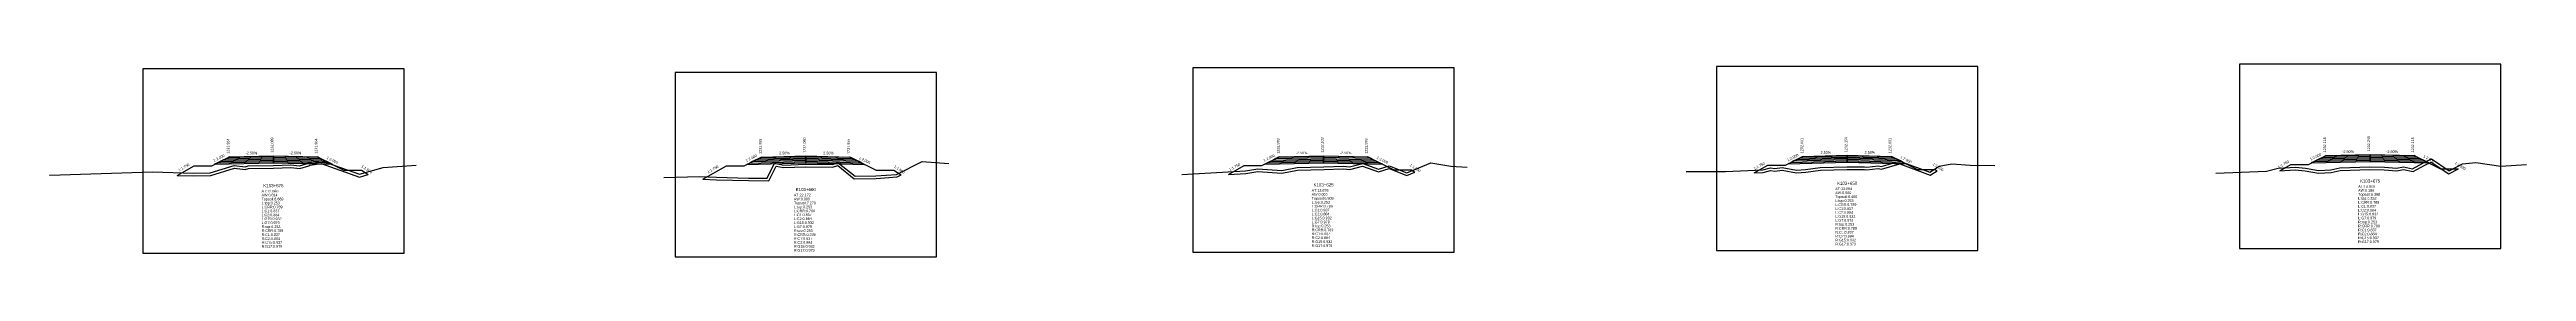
# Model space of a CAD drawing. Extents: x -7 to 78429, y 1189 to 1262.
# Drawn here: x 43231.7 to 43513, y 1220.6 to 1242.5 of the extents above; entities that cross this region are included whole.
import ezdxf
from ezdxf.enums import TextEntityAlignment as Align

# ---------------------------------------------------------------- set-up
doc = ezdxf.new("R2010")
doc.units = 0

msp = doc.modelspace()

# ---------------------------------------------------------------- linework, layer by layer
at = {"layer": 'A4_BORDER', "color": 7}
for points in [[(43242.3, 1221.014), (43272, 1221.014), (43272, 1242.014), (43242.3, 1242.014), (43242.3, 1221.014)], [(43302.764, 1220.569), (43332.464, 1220.569), (43332.464, 1241.569), (43302.764, 1241.569), (43302.764, 1220.569)], [(43361.57, 1221.103), (43391.27, 1221.103), (43391.27, 1242.103), (43361.57, 1242.103), (43361.57, 1221.103)], [(43421.044, 1221.285), (43450.744, 1221.285), (43450.744, 1242.285), (43421.044, 1242.285), (43421.044, 1221.285)], [(43480.433, 1221.546), (43510.133, 1221.546), (43510.133, 1242.546), (43480.433, 1242.546), (43480.433, 1221.546)]]:
    msp.add_lwpolyline(points, dxfattribs=at)
at = {"layer": 'CLEAR_GROUND', "color": 8}
for points in [[(43246.225, 1229.864), (43248.065, 1229.8), (43250.032, 1229.856), (43252.728, 1230.687), (43253.952, 1230.549), (43254.331, 1230.651), (43257.173, 1230.693), (43259.117, 1230.775), (43260.152, 1230.649), (43261.159, 1230.941), (43261.294, 1231.038), (43262.586, 1231.207), (43266.908, 1229.669), (43267.904, 1229.962)], [(43305.925, 1229.419), (43307.464, 1229.351), (43311.097, 1229.26), (43313.424, 1229.224), (43314.238, 1230.919), (43315.097, 1230.743), (43317.573, 1230.824), (43320.635, 1230.816), (43321.239, 1230.978), (43323.117, 1229.475), (43325.6, 1229.515), (43327.993, 1229.682), (43328.437, 1229.906)], [(43365.625, 1229.953), (43367.579, 1230.065), (43368.973, 1230.306), (43371.691, 1230.112), (43373.448, 1230.457), (43376.475, 1230.545), (43378.667, 1230.593), (43379.405, 1230.535), (43380.86, 1230.918), (43382.663, 1230.258), (43383.87, 1230.643), (43385.864, 1229.844), (43386.796, 1230.227)], [(43425.325, 1230.135), (43426.364, 1230.181), (43427.192, 1230.405), (43427.675, 1230.35), (43428.493, 1230.439), (43430.136, 1230.135), (43431.186, 1230.246), (43432.855, 1230.457), (43435.909, 1230.518), (43437.845, 1230.523), (43438.116, 1230.492), (43439.413, 1230.653), (43439.781, 1230.573), (43441.868, 1231.17), (43445.319, 1229.903), (43446.097, 1230.395)], [(43485.025, 1230.396), (43486.792, 1230.483), (43487.909, 1230.376), (43489.423, 1230.124), (43490.851, 1230.184), (43491.901, 1230.413), (43495.264, 1230.528), (43496.893, 1230.494), (43498.317, 1230.366), (43499.066, 1230.529), (43500.164, 1230.287), (43501.426, 1230.97), (43502.234, 1231.382), (43504.226, 1230.027), (43505.319, 1230.591)]]:
    msp.add_lwpolyline(points, dxfattribs=at)
at = {"layer": 'DESIGN_ROAD_TRIMMED', "color": 1}
for points in [[(43485.025, 1230.396), (43486.283, 1231.115), (43488.283, 1231.115), (43490.283, 1232.115), (43490.283, 1232.115), (43490.178, 1232.062), (43490.178, 1232.062), (43489.862, 1231.904), (43489.862, 1231.904), (43489.547, 1231.747), (43489.547, 1231.747), (43489.231, 1231.589), (43489.231, 1231.589), (43488.915, 1231.431), (43488.915, 1231.431), (43488.599, 1231.273), (43495.283, 1231.44), (43495.283, 1231.59), (43495.283, 1231.59), (43495.283, 1231.74), (43495.283, 1231.74), (43495.283, 1231.89), (43495.283, 1231.89), (43495.283, 1232.04), (43495.283, 1232.04), (43495.283, 1232.19), (43495.283, 1232.19), (43495.283, 1232.24), (43495.283, 1232.24), (43495.283, 1232.24), (43495.283, 1232.24), (43495.283, 1232.24), (43495.283, 1232.19), (43495.283, 1232.19), (43495.283, 1232.04), (43495.283, 1232.04), (43495.283, 1231.89), (43495.283, 1231.89), (43495.283, 1231.74), (43495.283, 1231.74), (43495.283, 1231.59), (43495.283, 1231.59), (43495.283, 1231.44), (43501.968, 1231.273), (43501.652, 1231.431), (43501.652, 1231.431), (43501.336, 1231.589), (43501.336, 1231.589), (43501.02, 1231.747), (43501.02, 1231.747), (43500.704, 1231.904), (43500.704, 1231.904), (43500.389, 1232.062), (43500.389, 1232.062), (43500.283, 1232.115), (43500.283, 1232.115), (43503.283, 1230.615), (43505.283, 1230.615), (43505.319, 1230.591)], [(43246.225, 1229.864), (43248.15, 1230.964), (43250.15, 1230.964), (43252.15, 1231.964), (43252.15, 1231.964), (43252.045, 1231.911), (43252.045, 1231.911), (43251.729, 1231.753), (43251.729, 1231.753), (43251.414, 1231.596), (43251.414, 1231.596), (43251.098, 1231.438), (43251.098, 1231.438), (43250.782, 1231.28), (43250.782, 1231.28), (43250.466, 1231.122), (43257.15, 1231.289), (43257.15, 1231.439), (43257.15, 1231.439), (43257.15, 1231.589), (43257.15, 1231.589), (43257.15, 1231.739), (43257.15, 1231.739), (43257.15, 1231.889), (43257.15, 1231.889), (43257.15, 1232.039), (43257.15, 1232.039), (43257.15, 1232.089), (43257.15, 1232.089), (43257.15, 1232.089), (43257.15, 1232.089), (43257.15, 1232.089), (43257.15, 1232.039), (43257.15, 1232.039), (43257.15, 1231.889), (43257.15, 1231.889), (43257.15, 1231.739), (43257.15, 1231.739), (43257.15, 1231.589), (43257.15, 1231.589), (43257.15, 1231.439), (43257.15, 1231.439), (43257.15, 1231.289), (43263.835, 1231.122), (43263.519, 1231.28), (43263.519, 1231.28), (43263.203, 1231.438), (43263.203, 1231.438), (43262.887, 1231.596), (43262.887, 1231.596), (43262.571, 1231.753), (43262.571, 1231.753), (43262.256, 1231.911), (43262.256, 1231.911), (43262.15, 1231.964), (43262.15, 1231.964), (43265.15, 1230.464), (43267.15, 1230.464), (43267.904, 1229.962)], [(43305.925, 1229.419), (43308.614, 1230.955), (43310.614, 1230.955), (43312.614, 1231.955), (43312.614, 1231.955), (43312.509, 1231.902), (43312.509, 1231.902), (43312.193, 1231.744), (43312.193, 1231.744), (43311.877, 1231.587), (43311.877, 1231.587), (43311.561, 1231.429), (43311.561, 1231.429), (43311.246, 1231.271), (43311.246, 1231.271), (43310.93, 1231.113), (43317.614, 1231.28), (43317.614, 1231.43), (43317.614, 1231.43), (43317.614, 1231.58), (43317.614, 1231.58), (43317.614, 1231.73), (43317.614, 1231.73), (43317.614, 1231.88), (43317.614, 1231.88), (43317.614, 1232.03), (43317.614, 1232.03), (43317.614, 1232.08), (43317.614, 1232.08), (43317.614, 1232.08), (43317.614, 1232.08), (43317.614, 1232.08), (43317.614, 1232.03), (43317.614, 1232.03), (43317.614, 1231.88), (43317.614, 1231.88), (43317.614, 1231.73), (43317.614, 1231.73), (43317.614, 1231.58), (43317.614, 1231.58), (43317.614, 1231.43), (43317.614, 1231.43), (43317.614, 1231.28), (43324.298, 1231.113), (43323.982, 1231.271), (43323.982, 1231.271), (43323.667, 1231.429), (43323.667, 1231.429), (43323.351, 1231.587), (43323.351, 1231.587), (43323.035, 1231.744), (43323.035, 1231.744), (43322.719, 1231.902), (43322.719, 1231.902), (43322.614, 1231.955), (43322.614, 1231.955), (43325.614, 1230.455), (43327.614, 1230.455), (43328.437, 1229.906)], [(43365.625, 1229.953), (43367.42, 1230.978), (43369.42, 1230.978), (43371.42, 1231.978), (43371.42, 1231.978), (43371.315, 1231.925), (43371.315, 1231.925), (43370.999, 1231.767), (43370.999, 1231.767), (43370.683, 1231.61), (43370.683, 1231.61), (43370.367, 1231.452), (43370.367, 1231.452), (43370.051, 1231.294), (43370.051, 1231.294), (43369.736, 1231.136), (43376.42, 1231.303), (43376.42, 1231.453), (43376.42, 1231.453), (43376.42, 1231.603), (43376.42, 1231.603), (43376.42, 1231.753), (43376.42, 1231.753), (43376.42, 1231.903), (43376.42, 1231.903), (43376.42, 1232.053), (43376.42, 1232.053), (43376.42, 1232.103), (43376.42, 1232.103), (43376.42, 1232.103), (43376.42, 1232.103), (43376.42, 1232.103), (43376.42, 1232.053), (43376.42, 1232.053), (43376.42, 1231.903), (43376.42, 1231.903), (43376.42, 1231.753), (43376.42, 1231.753), (43376.42, 1231.603), (43376.42, 1231.603), (43376.42, 1231.453), (43376.42, 1231.453), (43376.42, 1231.303), (43383.104, 1231.136), (43382.788, 1231.294), (43382.788, 1231.294), (43382.472, 1231.452), (43382.472, 1231.452), (43382.157, 1231.61), (43382.157, 1231.61), (43381.841, 1231.767), (43381.841, 1231.767), (43381.525, 1231.925), (43381.525, 1231.925), (43381.42, 1231.978), (43381.42, 1231.978), (43384.42, 1230.478), (43386.42, 1230.478), (43386.796, 1230.227)], [(43425.325, 1230.135), (43426.894, 1231.031), (43428.894, 1231.031), (43430.894, 1232.031), (43430.894, 1232.031), (43430.788, 1231.978), (43430.788, 1231.978), (43430.473, 1231.82), (43430.473, 1231.82), (43430.157, 1231.663), (43430.157, 1231.663), (43429.841, 1231.505), (43429.841, 1231.505), (43429.525, 1231.347), (43429.525, 1231.347), (43429.209, 1231.189), (43435.894, 1231.356), (43435.894, 1231.506), (43435.894, 1231.506), (43435.894, 1231.656), (43435.894, 1231.656), (43435.894, 1231.806), (43435.894, 1231.806), (43435.894, 1231.956), (43435.894, 1231.956), (43435.894, 1232.106), (43435.894, 1232.106), (43435.894, 1232.156), (43435.894, 1232.156), (43435.894, 1232.156), (43435.894, 1232.156), (43435.894, 1232.156), (43435.894, 1232.106), (43435.894, 1232.106), (43435.894, 1231.956), (43435.894, 1231.956), (43435.894, 1231.806), (43435.894, 1231.806), (43435.894, 1231.656), (43435.894, 1231.656), (43435.894, 1231.506), (43435.894, 1231.506), (43435.894, 1231.356), (43442.578, 1231.189), (43442.262, 1231.347), (43442.262, 1231.347), (43441.946, 1231.505), (43441.946, 1231.505), (43441.63, 1231.663), (43441.63, 1231.663), (43441.315, 1231.82), (43441.315, 1231.82), (43440.999, 1231.978), (43440.999, 1231.978), (43440.894, 1232.031), (43440.894, 1232.031), (43443.894, 1230.531), (43445.894, 1230.531), (43446.097, 1230.395)]]:
    msp.add_lwpolyline(points, dxfattribs=at)
at = {"layer": 'FINISHED_ROAD', "color": 2}
for points in [[(43486.283, 1231.115), (43488.283, 1231.115), (43490.283, 1232.115), (43490.283, 1232.115), (43495.283, 1232.24), (43500.283, 1232.115), (43500.283, 1232.115), (43503.283, 1230.615), (43505.283, 1230.615)], [(43248.15, 1230.964), (43250.15, 1230.964), (43252.15, 1231.964), (43252.15, 1231.964), (43257.15, 1232.089), (43262.15, 1231.964), (43262.15, 1231.964), (43265.15, 1230.464), (43267.15, 1230.464)], [(43308.614, 1230.955), (43310.614, 1230.955), (43312.614, 1231.955), (43312.614, 1231.955), (43317.614, 1232.08), (43322.614, 1231.955), (43322.614, 1231.955), (43325.614, 1230.455), (43327.614, 1230.455)], [(43367.42, 1230.978), (43369.42, 1230.978), (43371.42, 1231.978), (43371.42, 1231.978), (43376.42, 1232.103), (43381.42, 1231.978), (43381.42, 1231.978), (43384.42, 1230.478), (43386.42, 1230.478)], [(43426.894, 1231.031), (43428.894, 1231.031), (43430.894, 1232.031), (43430.894, 1232.031), (43435.894, 1232.156), (43440.894, 1232.031), (43440.894, 1232.031), (43443.894, 1230.531), (43445.894, 1230.531)]]:
    msp.add_lwpolyline(points, dxfattribs=at)
at = {"layer": 'LAYER_0', "color": 4}
for points in [[(43490.283, 1232.115), (43490.178, 1232.062), (43495.283, 1232.19), (43495.283, 1232.24)], [(43252.15, 1231.964), (43252.045, 1231.911), (43257.15, 1232.039), (43257.15, 1232.089)], [(43312.614, 1231.955), (43312.509, 1231.902), (43317.614, 1232.03), (43317.614, 1232.08)], [(43371.42, 1231.978), (43371.315, 1231.925), (43376.42, 1232.053), (43376.42, 1232.103)], [(43430.894, 1232.031), (43430.788, 1231.978), (43435.894, 1232.106), (43435.894, 1232.156)]]:
    msp.add_lwpolyline(points, dxfattribs=at)
at = {"layer": 'LAYER_1', "color": 4}
for points in [[(43252.045, 1231.911), (43251.729, 1231.753), (43257.15, 1231.889), (43257.15, 1232.039)], [(43312.509, 1231.902), (43312.193, 1231.744), (43317.614, 1231.88), (43317.614, 1232.03)], [(43371.315, 1231.925), (43370.999, 1231.767), (43376.42, 1231.903), (43376.42, 1232.053)], [(43430.788, 1231.978), (43430.473, 1231.82), (43435.894, 1231.956), (43435.894, 1232.106)], [(43490.178, 1232.062), (43489.862, 1231.904), (43495.283, 1232.04), (43495.283, 1232.19)]]:
    msp.add_lwpolyline(points, dxfattribs=at)
at = {"layer": 'LAYER_10', "color": 6}
for points in [[(43263.203, 1231.438), (43263.519, 1231.28), (43257.15, 1231.439), (43257.15, 1231.589)], [(43323.667, 1231.429), (43323.982, 1231.271), (43317.614, 1231.43), (43317.614, 1231.58)], [(43382.472, 1231.452), (43382.788, 1231.294), (43376.42, 1231.453), (43376.42, 1231.603)], [(43441.946, 1231.505), (43442.262, 1231.347), (43435.894, 1231.506), (43435.894, 1231.656)], [(43501.336, 1231.589), (43501.652, 1231.431), (43495.283, 1231.59), (43495.283, 1231.74)]]:
    msp.add_lwpolyline(points, dxfattribs=at)
at = {"layer": 'LAYER_11', "color": 6}
for points in [[(43263.519, 1231.28), (43263.835, 1231.122), (43257.15, 1231.289), (43257.15, 1231.439)], [(43323.982, 1231.271), (43324.298, 1231.113), (43317.614, 1231.28), (43317.614, 1231.43)], [(43382.788, 1231.294), (43383.104, 1231.136), (43376.42, 1231.303), (43376.42, 1231.453)], [(43442.262, 1231.347), (43442.578, 1231.189), (43435.894, 1231.356), (43435.894, 1231.506)], [(43501.652, 1231.431), (43501.968, 1231.273), (43495.283, 1231.44), (43495.283, 1231.59)]]:
    msp.add_lwpolyline(points, dxfattribs=at)
at = {"layer": 'LAYER_2', "color": 4}
for points in [[(43251.729, 1231.753), (43251.414, 1231.596), (43257.15, 1231.739), (43257.15, 1231.889)], [(43312.193, 1231.744), (43311.877, 1231.587), (43317.614, 1231.73), (43317.614, 1231.88)], [(43370.999, 1231.767), (43370.683, 1231.61), (43376.42, 1231.753), (43376.42, 1231.903)], [(43430.473, 1231.82), (43430.157, 1231.663), (43435.894, 1231.806), (43435.894, 1231.956)], [(43489.862, 1231.904), (43489.547, 1231.747), (43495.283, 1231.89), (43495.283, 1232.04)]]:
    msp.add_lwpolyline(points, dxfattribs=at)
at = {"layer": 'LAYER_3', "color": 4}
for points in [[(43251.414, 1231.596), (43251.098, 1231.438), (43257.15, 1231.589), (43257.15, 1231.739)], [(43311.877, 1231.587), (43311.561, 1231.429), (43317.614, 1231.58), (43317.614, 1231.73)], [(43370.683, 1231.61), (43370.367, 1231.452), (43376.42, 1231.603), (43376.42, 1231.753)], [(43430.157, 1231.663), (43429.841, 1231.505), (43435.894, 1231.656), (43435.894, 1231.806)], [(43489.547, 1231.747), (43489.231, 1231.589), (43495.283, 1231.74), (43495.283, 1231.89)]]:
    msp.add_lwpolyline(points, dxfattribs=at)
at = {"layer": 'LAYER_4', "color": 4}
for points in [[(43251.098, 1231.438), (43250.782, 1231.28), (43257.15, 1231.439), (43257.15, 1231.589)], [(43311.561, 1231.429), (43311.246, 1231.271), (43317.614, 1231.43), (43317.614, 1231.58)], [(43370.367, 1231.452), (43370.051, 1231.294), (43376.42, 1231.453), (43376.42, 1231.603)], [(43429.841, 1231.505), (43429.525, 1231.347), (43435.894, 1231.506), (43435.894, 1231.656)], [(43489.231, 1231.589), (43488.915, 1231.431), (43495.283, 1231.59), (43495.283, 1231.74)]]:
    msp.add_lwpolyline(points, dxfattribs=at)
at = {"layer": 'LAYER_5', "color": 4}
for points in [[(43250.782, 1231.28), (43250.466, 1231.122), (43257.15, 1231.289), (43257.15, 1231.439)], [(43311.246, 1231.271), (43310.93, 1231.113), (43317.614, 1231.28), (43317.614, 1231.43)], [(43370.051, 1231.294), (43369.736, 1231.136), (43376.42, 1231.303), (43376.42, 1231.453)], [(43429.525, 1231.347), (43429.209, 1231.189), (43435.894, 1231.356), (43435.894, 1231.506)], [(43488.915, 1231.431), (43488.599, 1231.273), (43495.283, 1231.44), (43495.283, 1231.59)]]:
    msp.add_lwpolyline(points, dxfattribs=at)
at = {"layer": 'LAYER_6', "color": 6}
for points in [[(43500.283, 1232.115), (43500.389, 1232.062), (43495.283, 1232.19), (43495.283, 1232.24)], [(43262.15, 1231.964), (43262.256, 1231.911), (43257.15, 1232.039), (43257.15, 1232.089)], [(43322.614, 1231.955), (43322.719, 1231.902), (43317.614, 1232.03), (43317.614, 1232.08)], [(43381.42, 1231.978), (43381.525, 1231.925), (43376.42, 1232.053), (43376.42, 1232.103)], [(43440.894, 1232.031), (43440.999, 1231.978), (43435.894, 1232.106), (43435.894, 1232.156)]]:
    msp.add_lwpolyline(points, dxfattribs=at)
at = {"layer": 'LAYER_7', "color": 6}
for points in [[(43262.256, 1231.911), (43262.571, 1231.753), (43257.15, 1231.889), (43257.15, 1232.039)], [(43322.719, 1231.902), (43323.035, 1231.744), (43317.614, 1231.88), (43317.614, 1232.03)], [(43381.525, 1231.925), (43381.841, 1231.767), (43376.42, 1231.903), (43376.42, 1232.053)], [(43440.999, 1231.978), (43441.315, 1231.82), (43435.894, 1231.956), (43435.894, 1232.106)], [(43500.389, 1232.062), (43500.704, 1231.904), (43495.283, 1232.04), (43495.283, 1232.19)]]:
    msp.add_lwpolyline(points, dxfattribs=at)
at = {"layer": 'LAYER_8', "color": 6}
for points in [[(43262.571, 1231.753), (43262.887, 1231.596), (43257.15, 1231.739), (43257.15, 1231.889)], [(43323.035, 1231.744), (43323.351, 1231.587), (43317.614, 1231.73), (43317.614, 1231.88)], [(43381.841, 1231.767), (43382.157, 1231.61), (43376.42, 1231.753), (43376.42, 1231.903)], [(43441.315, 1231.82), (43441.63, 1231.663), (43435.894, 1231.806), (43435.894, 1231.956)], [(43500.704, 1231.904), (43501.02, 1231.747), (43495.283, 1231.89), (43495.283, 1232.04)]]:
    msp.add_lwpolyline(points, dxfattribs=at)
at = {"layer": 'LAYER_9', "color": 6}
for points in [[(43262.887, 1231.596), (43263.203, 1231.438), (43257.15, 1231.589), (43257.15, 1231.739)], [(43323.351, 1231.587), (43323.667, 1231.429), (43317.614, 1231.58), (43317.614, 1231.73)], [(43382.157, 1231.61), (43382.472, 1231.452), (43376.42, 1231.603), (43376.42, 1231.753)], [(43441.63, 1231.663), (43441.946, 1231.505), (43435.894, 1231.656), (43435.894, 1231.806)], [(43501.02, 1231.747), (43501.336, 1231.589), (43495.283, 1231.74), (43495.283, 1231.89)]]:
    msp.add_lwpolyline(points, dxfattribs=at)
at = {"layer": 'NATURAL_GROUND', "color": 3}
for points in [[(43231.721, 1229.871), (43231.737, 1229.874), (43243.399, 1230.262), (43248.066, 1230.1), (43249.982, 1230.154), (43252.699, 1230.993), (43253.929, 1230.853), (43254.289, 1230.951), (43257.164, 1230.993), (43259.129, 1231.076), (43260.127, 1230.954), (43261.025, 1231.214), (43261.18, 1231.326), (43262.618, 1231.514), (43266.916, 1229.984), (43269.603, 1230.774), (43273.364, 1231.025)], [(43301.477, 1229.63), (43305.509, 1229.737), (43307.474, 1229.651), (43311.103, 1229.56), (43313.237, 1229.527), (43314.069, 1231.259), (43315.122, 1231.044), (43317.568, 1231.124), (43320.596, 1231.116), (43321.308, 1231.307), (43323.22, 1229.776), (43325.587, 1229.815), (43327.912, 1229.977), (43330.828, 1231.451), (43333.854, 1231.224)], [(43360.331, 1229.949), (43367.545, 1230.363), (43368.958, 1230.608), (43371.673, 1230.414), (43373.415, 1230.756), (43376.468, 1230.845), (43378.676, 1230.893), (43379.378, 1230.838), (43380.875, 1231.232), (43382.67, 1230.575), (43383.882, 1230.962), (43385.863, 1230.168), (43388.596, 1231.292), (43390.894, 1230.898), (43392.719, 1230.806)], [(43417.593, 1230.307), (43422.073, 1230.29), (43426.318, 1230.479), (43427.169, 1230.71), (43427.676, 1230.652), (43428.505, 1230.742), (43430.148, 1230.438), (43431.152, 1230.544), (43432.833, 1230.757), (43435.906, 1230.818), (43437.862, 1230.823), (43438.115, 1230.794), (43439.427, 1230.957), (43439.771, 1230.882), (43441.88, 1231.485), (43445.284, 1230.235), (43446.342, 1230.905), (43447.791, 1231.17), (43449.852, 1231.041), (43452.651, 1230.992)], [(43477.768, 1230.1), (43483.517, 1230.351), (43484.825, 1230.687), (43486.799, 1230.784), (43487.948, 1230.674), (43489.441, 1230.425), (43490.812, 1230.483), (43491.863, 1230.712), (43495.262, 1230.829), (43496.909, 1230.794), (43498.298, 1230.669), (43499.066, 1230.837), (43500.119, 1230.604), (43501.286, 1231.236), (43502.256, 1231.73), (43504.247, 1230.376), (43505.795, 1231.175), (43507.284, 1231.347), (43510.149, 1230.921), (43513.044, 1231.113)]]:
    msp.add_lwpolyline(points, dxfattribs=at)
at = {"layer": 'STRUCTURE_LEFT', "color": 4}
for points in [[(43490.283, 1232.115), (43490.178, 1232.062), (43490.178, 1232.062), (43489.862, 1231.904), (43489.862, 1231.904), (43489.547, 1231.747), (43489.547, 1231.747), (43489.231, 1231.589), (43489.231, 1231.589), (43488.915, 1231.431), (43488.915, 1231.431), (43488.599, 1231.273), (43495.283, 1231.44), (43495.283, 1231.59), (43495.283, 1231.59), (43495.283, 1231.74), (43495.283, 1231.74), (43495.283, 1231.89), (43495.283, 1231.89), (43495.283, 1232.04), (43495.283, 1232.04), (43495.283, 1232.19), (43495.283, 1232.19), (43495.283, 1232.24), (43495.283, 1232.24)], [(43252.15, 1231.964), (43252.045, 1231.911), (43252.045, 1231.911), (43251.729, 1231.753), (43251.729, 1231.753), (43251.414, 1231.596), (43251.414, 1231.596), (43251.098, 1231.438), (43251.098, 1231.438), (43250.782, 1231.28), (43250.782, 1231.28), (43250.466, 1231.122), (43257.15, 1231.289), (43257.15, 1231.439), (43257.15, 1231.439), (43257.15, 1231.589), (43257.15, 1231.589), (43257.15, 1231.739), (43257.15, 1231.739), (43257.15, 1231.889), (43257.15, 1231.889), (43257.15, 1232.039), (43257.15, 1232.039), (43257.15, 1232.089), (43257.15, 1232.089)], [(43312.614, 1231.955), (43312.509, 1231.902), (43312.509, 1231.902), (43312.193, 1231.744), (43312.193, 1231.744), (43311.877, 1231.587), (43311.877, 1231.587), (43311.561, 1231.429), (43311.561, 1231.429), (43311.246, 1231.271), (43311.246, 1231.271), (43310.93, 1231.113), (43317.614, 1231.28), (43317.614, 1231.43), (43317.614, 1231.43), (43317.614, 1231.58), (43317.614, 1231.58), (43317.614, 1231.73), (43317.614, 1231.73), (43317.614, 1231.88), (43317.614, 1231.88), (43317.614, 1232.03), (43317.614, 1232.03), (43317.614, 1232.08), (43317.614, 1232.08)], [(43371.42, 1231.978), (43371.315, 1231.925), (43371.315, 1231.925), (43370.999, 1231.767), (43370.999, 1231.767), (43370.683, 1231.61), (43370.683, 1231.61), (43370.367, 1231.452), (43370.367, 1231.452), (43370.051, 1231.294), (43370.051, 1231.294), (43369.736, 1231.136), (43376.42, 1231.303), (43376.42, 1231.453), (43376.42, 1231.453), (43376.42, 1231.603), (43376.42, 1231.603), (43376.42, 1231.753), (43376.42, 1231.753), (43376.42, 1231.903), (43376.42, 1231.903), (43376.42, 1232.053), (43376.42, 1232.053), (43376.42, 1232.103), (43376.42, 1232.103)], [(43430.894, 1232.031), (43430.788, 1231.978), (43430.788, 1231.978), (43430.473, 1231.82), (43430.473, 1231.82), (43430.157, 1231.663), (43430.157, 1231.663), (43429.841, 1231.505), (43429.841, 1231.505), (43429.525, 1231.347), (43429.525, 1231.347), (43429.209, 1231.189), (43435.894, 1231.356), (43435.894, 1231.506), (43435.894, 1231.506), (43435.894, 1231.656), (43435.894, 1231.656), (43435.894, 1231.806), (43435.894, 1231.806), (43435.894, 1231.956), (43435.894, 1231.956), (43435.894, 1232.106), (43435.894, 1232.106), (43435.894, 1232.156), (43435.894, 1232.156)]]:
    msp.add_lwpolyline(points, dxfattribs=at)
at = {"layer": 'STRUCTURE_RIGHT', "color": 6}
for points in [[(43495.283, 1232.24), (43495.283, 1232.24), (43495.283, 1232.19), (43495.283, 1232.19), (43495.283, 1232.04), (43495.283, 1232.04), (43495.283, 1231.89), (43495.283, 1231.89), (43495.283, 1231.74), (43495.283, 1231.74), (43495.283, 1231.59), (43495.283, 1231.59), (43495.283, 1231.44), (43501.968, 1231.273), (43501.652, 1231.431), (43501.652, 1231.431), (43501.336, 1231.589), (43501.336, 1231.589), (43501.02, 1231.747), (43501.02, 1231.747), (43500.704, 1231.904), (43500.704, 1231.904), (43500.389, 1232.062), (43500.389, 1232.062), (43500.283, 1232.115)], [(43257.15, 1232.089), (43257.15, 1232.089), (43257.15, 1232.039), (43257.15, 1232.039), (43257.15, 1231.889), (43257.15, 1231.889), (43257.15, 1231.739), (43257.15, 1231.739), (43257.15, 1231.589), (43257.15, 1231.589), (43257.15, 1231.439), (43257.15, 1231.439), (43257.15, 1231.289), (43263.835, 1231.122), (43263.519, 1231.28), (43263.519, 1231.28), (43263.203, 1231.438), (43263.203, 1231.438), (43262.887, 1231.596), (43262.887, 1231.596), (43262.571, 1231.753), (43262.571, 1231.753), (43262.256, 1231.911), (43262.256, 1231.911), (43262.15, 1231.964)], [(43317.614, 1232.08), (43317.614, 1232.08), (43317.614, 1232.03), (43317.614, 1232.03), (43317.614, 1231.88), (43317.614, 1231.88), (43317.614, 1231.73), (43317.614, 1231.73), (43317.614, 1231.58), (43317.614, 1231.58), (43317.614, 1231.43), (43317.614, 1231.43), (43317.614, 1231.28), (43324.298, 1231.113), (43323.982, 1231.271), (43323.982, 1231.271), (43323.667, 1231.429), (43323.667, 1231.429), (43323.351, 1231.587), (43323.351, 1231.587), (43323.035, 1231.744), (43323.035, 1231.744), (43322.719, 1231.902), (43322.719, 1231.902), (43322.614, 1231.955)], [(43376.42, 1232.103), (43376.42, 1232.103), (43376.42, 1232.053), (43376.42, 1232.053), (43376.42, 1231.903), (43376.42, 1231.903), (43376.42, 1231.753), (43376.42, 1231.753), (43376.42, 1231.603), (43376.42, 1231.603), (43376.42, 1231.453), (43376.42, 1231.453), (43376.42, 1231.303), (43383.104, 1231.136), (43382.788, 1231.294), (43382.788, 1231.294), (43382.472, 1231.452), (43382.472, 1231.452), (43382.157, 1231.61), (43382.157, 1231.61), (43381.841, 1231.767), (43381.841, 1231.767), (43381.525, 1231.925), (43381.525, 1231.925), (43381.42, 1231.978)], [(43435.894, 1232.156), (43435.894, 1232.156), (43435.894, 1232.106), (43435.894, 1232.106), (43435.894, 1231.956), (43435.894, 1231.956), (43435.894, 1231.806), (43435.894, 1231.806), (43435.894, 1231.656), (43435.894, 1231.656), (43435.894, 1231.506), (43435.894, 1231.506), (43435.894, 1231.356), (43442.578, 1231.189), (43442.262, 1231.347), (43442.262, 1231.347), (43441.946, 1231.505), (43441.946, 1231.505), (43441.63, 1231.663), (43441.63, 1231.663), (43441.315, 1231.82), (43441.315, 1231.82), (43440.999, 1231.978), (43440.999, 1231.978), (43440.894, 1232.031)]]:
    msp.add_lwpolyline(points, dxfattribs=at)

# ---------------------------------------------------------------- texts
at = {"layer": 'INFO_TEXT'}
for s, p in [('AT:12.080', (43255.8, 1227.914)), ('AW:0.014', (43255.8, 1227.464)), ('Topsoil:6.669', (43255.8, 1227.014)), ('L:top:0.253', (43255.8, 1226.564)), ('AT:22.172', (43316.264, 1227.469)), ('AW:0.000', (43316.264, 1227.019)), ('Topsoil:7.270', (43316.264, 1226.569)), ('AT:13.876', (43375.07, 1228.003)), ('AW:0.000', (43375.07, 1227.553)), ('Topsoil:6.509', (43375.07, 1227.103)), ('L:top:0.253', (43375.07, 1226.653)), ('AT:13.064', (43434.544, 1228.185)), ('AW:0.000', (43434.544, 1227.735)), ('Topsoil:6.400', (43434.544, 1227.285)), ('L:top:0.253', (43434.544, 1226.835)), ('L:CRR:0.789', (43434.544, 1226.385)), ('AT:14.909', (43493.933, 1228.446)), ('AW:0.186', (43493.933, 1227.996)), ('Topsoil:6.368', (43493.933, 1227.546)), ('L:top:0.253', (43493.933, 1227.096)), ('L:CRR:0.789', (43493.933, 1226.646)), ('L:CRR:0.789', (43255.8, 1226.114)), ('L:C1:0.837', (43255.8, 1225.664)), ('L:C2:0.884', (43255.8, 1225.214)), ('L:G15:0.932', (43255.8, 1224.764)), ('L:G7:0.979', (43255.8, 1224.314)), ('R:top:0.253', (43255.8, 1223.864)), ('L:top:0.253', (43316.264, 1226.119)), ('L:CRR:0.789', (43316.264, 1225.669)), ('L:C1:0.837', (43316.264, 1225.219)), ('L:C2:0.884', (43316.264, 1224.769)), ('L:G15:0.932', (43316.264, 1224.319)), ('L:G7:0.979', (43316.264, 1223.869)), ('L:CRR:0.789', (43375.07, 1226.203)), ('L:C1:0.837', (43375.07, 1225.753)), ('L:C2:0.884', (43375.07, 1225.303)), ('L:G15:0.932', (43375.07, 1224.853)), ('L:G7:0.979', (43375.07, 1224.403)), ('R:top:0.253', (43375.07, 1223.953)), ('R:CRR:0.789', (43375.07, 1223.503)), ('L:C1:0.837', (43434.544, 1225.935)), ('L:C2:0.884', (43434.544, 1225.485)), ('L:G15:0.932', (43434.544, 1225.035)), ('L:G7:0.979', (43434.544, 1224.585)), ('R:top:0.253', (43434.544, 1224.135)), ('R:CRR:0.789', (43434.544, 1223.685)), ('L:C1:0.837', (43493.933, 1226.196)), ('L:C2:0.884', (43493.933, 1225.746)), ('L:G15:0.932', (43493.933, 1225.296)), ('L:G7:0.979', (43493.933, 1224.846)), ('R:top:0.253', (43493.933, 1224.396)), ('R:CRR:0.789', (43493.933, 1223.946)), ('R:C1:0.837', (43493.933, 1223.496)), ('R:CRR:0.789', (43255.8, 1223.414)), ('R:C1:0.837', (43255.8, 1222.964)), ('R:C2:0.884', (43255.8, 1222.514)), ('R:G15:0.932', (43255.8, 1222.064)), ('R:G17:0.979', (43255.8, 1221.614)), ('R:top:0.253', (43316.264, 1223.419)), ('R:CRR:0.789', (43316.264, 1222.969)), ('R:C1:0.837', (43316.264, 1222.519)), ('R:C2:0.884', (43316.264, 1222.069)), ('R:G15:0.932', (43316.264, 1221.619)), ('R:G17:0.979', (43316.264, 1221.169)), ('R:C1:0.837', (43375.07, 1223.053)), ('R:C2:0.884', (43375.07, 1222.603)), ('R:G15:0.932', (43375.07, 1222.153)), ('R:G17:0.979', (43375.07, 1221.703)), ('R:C1:0.837', (43434.544, 1223.235)), ('R:C2:0.884', (43434.544, 1222.785)), ('R:G15:0.932', (43434.544, 1222.335)), ('R:G17:0.979', (43434.544, 1221.885)), ('R:C2:0.884', (43493.933, 1223.046)), ('R:G15:0.932', (43493.933, 1222.596)), ('R:G17:0.979', (43493.933, 1222.146))]:
    msp.add_text(s, height=0.3, dxfattribs=at).set_placement(p)
at = {"layer": 'LEFT_TEXT_H'}
for s, p in [('1231.964', (43252.15, 1232.324)), ('1231.955', (43312.614, 1232.315)), ('1231.978', (43371.42, 1232.338)), ('1232.031', (43430.894, 1232.391)), ('1232.115', (43490.283, 1232.475))]:
    msp.add_text(s, height=0.3, rotation=90, dxfattribs=at).set_placement(p)
at = {"layer": 'POINT_TEXT_H'}
for s, p in [('1232.089', (43257.15, 1232.449)), ('1232.080', (43317.614, 1232.44)), ('1232.103', (43376.42, 1232.463)), ('1232.156', (43435.894, 1232.516)), ('1232.240', (43495.283, 1232.6))]:
    msp.add_text(s, height=0.3, rotation=90, dxfattribs=at).set_placement(p)
at = {"layer": 'RIGHT_TEXT_H'}
for s, p in [('1231.964', (43262.15, 1232.324)), ('1231.955', (43322.614, 1232.315)), ('1231.978', (43381.42, 1232.338)), ('1232.031', (43440.894, 1232.391)), ('1232.115', (43500.283, 1232.475))]:
    msp.add_text(s, height=0.3, rotation=90, dxfattribs=at).set_placement(p)
at = {"layer": 'SLOPE_left'}
for s, rotation, p in [('1:2.000', 26.565, (43251.07, 1231.625)), ('1:2.000', 26.565, (43311.534, 1231.616)), ('1:2.000', 26.565, (43370.339, 1231.639)), ('1:2.000', 26.565, (43429.813, 1231.692)), ('1:2.000', 26.565, (43489.203, 1231.776)), ('1:1.750', 29.745, (43247.099, 1230.57)), ('1:1.750', 29.745, (43307.18, 1230.343)), ('1:1.750', 29.745, (43366.433, 1230.622)), ('1:1.750', 29.745, (43426.02, 1230.739)), ('1:1.750', 29.745, (43485.565, 1230.912))]:
    msp.add_text(s, height=0.3, rotation=rotation, dxfattribs=at).set_placement(p, align=Align.BOTTOM_CENTER)
at = {"layer": 'SLOPE_right'}
for s, rotation, p in [('1:2.000', -26.565, (43263.731, 1231.375)), ('1:1.500', -33.69, (43267.627, 1230.363)), ('1:2.000', -26.565, (43324.195, 1231.366)), ('1:1.500', -33.69, (43328.125, 1230.33)), ('1:2.000', -26.565, (43383, 1231.389)), ('1:1.500', -33.69, (43386.708, 1230.502)), ('1:2.000', -26.565, (43442.474, 1231.442)), ('1:1.500', -33.69, (43446.095, 1230.613)), ('1:2.000', -26.565, (43501.864, 1231.526)), ('1:1.500', -33.69, (43505.401, 1230.753))]:
    msp.add_text(s, height=0.3, rotation=rotation, dxfattribs=at).set_placement(p, align=Align.BOTTOM_CENTER)
at = {"layer": 'SLOPE_TEXT'}
for p in [(43254.65, 1232.266), (43259.65, 1232.266), (43315.114, 1232.257), (43320.114, 1232.257), (43373.92, 1232.281), (43378.92, 1232.281), (43433.394, 1232.333), (43438.394, 1232.333), (43492.783, 1232.418), (43497.783, 1232.418)]:
    msp.add_text('-2.50%', height=0.3, dxfattribs=at).set_placement(p, align=Align.CENTER)
at = {"layer": 'STATION_TITLE'}
for s, p in [('K103+675', (43495.283, 1229.046)), ('K103+575', (43257.15, 1228.514)), ('K103+600', (43317.614, 1228.069)), ('K103+625', (43376.42, 1228.603)), ('K103+650', (43435.894, 1228.785))]:
    msp.add_text(s, height=0.36, dxfattribs=at).set_placement(p, align=Align.CENTER)

doc.saveas('drawing.dxf')
